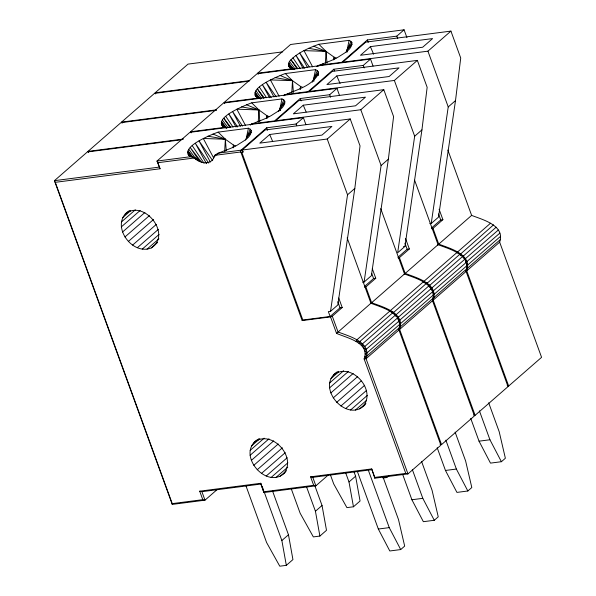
<?xml version="1.0" encoding="UTF-8"?>
<svg xmlns="http://www.w3.org/2000/svg" width="596" height="596" viewBox="0 0 596 596"><rect width="100%" height="100%" fill="white"/><g stroke="black" fill="none" stroke-linecap="round" stroke-linejoin="round"><path stroke-width="0.89" d="M125.138 214.098C143.748 198.58 172.371 234.399 151.324 247.921C131.619 256.124 109.567 224.267 128.632 211.044M233.416 147.815L233.446 145.037L225.363 139.248L218.143 132.126C212.377 134.167 173.995 149.253 193.305 157.612M285.052 472.568C267.135 490.605 236.374 455.217 256.757 440.012M266.986 118.529L267.008 115.751L258.925 109.962L251.713 102.84C246.193 104.851 208.727 119.349 226.078 127.894M300.548 89.244L300.57 86.465L292.494 80.676L285.275 73.554C279.755 75.565 242.296 90.063 259.64 98.608M365.206 404.55C347.192 424.225 314.874 387.08 336.911 371.986M334.118 59.034L334.14 57.179L326.057 51.39L318.838 44.268C308.884 47.933 298.678 52.202 290.982 59.734C287.421 62.409 287.652 67.877 292.413 68.89M328.47 474.826L315.873 485.815L313.675 485.323L310.59 476.837L371.703 468.925L374.802 478.193L407.977 473.894L366.056 358.71C371.837 341.88 348.787 336.233 338.036 331.957L332.3 316.193L342.208 307.543L338.729 297.993M398.962 330.005L440.884 445.19L407.977 473.894L405.787 473.403L364.111 358.904L366.056 358.71L398.962 330.005C404.744 313.168 381.693 307.521 370.935 303.245L347.155 237.901M372.291 268.707L375.771 278.257L365.862 286.907L371.599 302.671C382.349 306.947 405.407 312.595 399.625 329.424L441.547 444.609L474.446 415.904L432.525 300.719C438.306 283.882 415.256 278.235 404.505 273.959L380.717 208.615M414.6 180.193L438.067 244.673C448.818 248.949 471.868 254.596 466.094 271.433L508.015 386.618L475.109 415.323L433.188 300.138C438.969 283.309 415.919 277.661 405.161 273.385L399.424 257.621L409.34 248.972L405.541 238.549M447.849 150.036L471.63 215.387C482.387 219.663 505.438 225.31 499.657 242.147L541.578 357.332L508.671 386.037L466.75 270.852C472.531 254.023 449.481 248.376 438.731 244.099L432.994 228.335L442.902 219.686L439.11 209.263M224.67 151.175L225.363 139.248L212.973 134.048M258.232 121.889L258.925 109.962L246.535 104.762M291.802 92.603L292.494 80.676L280.098 75.476M325.364 63.318L326.057 51.39L313.667 46.183M332.3 316.193L330.542 316.908L302.172 320.581L240.799 151.973L241.022 150.185L266.658 127.812L296.123 123.998L303.386 117.658L305.927 124.631M302.828 320.007L330.117 316.476L328.351 311.626L330.534 311.343L337.798 305.003L354.806 188.455L360.029 145.878L350.232 118.962L265.101 129.98L242.11 150.043L242.997 152.464L241.901 152.606L302.828 320.007L302.172 320.581M362.644 282.243L364.096 282.057L371.368 275.717L388.368 159.169L393.591 116.593L383.794 89.676L298.671 100.694L275.672 120.757L360.803 109.739L383.794 89.676M394.366 80.453L414.667 136.223L397.659 252.771L404.93 246.431L421.931 129.883L427.153 87.307L417.356 60.39L332.233 71.408L309.242 91.471L394.366 80.453L417.356 60.39M429.768 223.671L431.228 223.485L438.492 217.145L455.5 100.597L460.723 58.021L450.926 31.104L365.795 42.122L342.804 62.185L427.928 51.167L450.926 31.104M330.534 311.343L347.535 194.795L327.234 139.024L350.232 118.962M364.096 282.057L381.097 165.509L360.803 109.739M431.228 223.485L448.229 106.937L427.928 51.167M232.939 147.734L233.446 145.037L235.457 145.871M266.501 118.448L267.008 115.751L269.019 116.585M300.064 89.162L300.57 86.465L302.582 87.292M333.633 59.876L334.14 57.179L336.151 58.006M245.448 140.053L246.386 137.862L248.42 128.207L250.238 129.22L251.236 130.576C251.378 137.616 243.138 141.11 238.147 144.567C230.808 149.32 221.891 150.803 214.567 155.37C212.459 165.36 200.986 164.191 194.899 158.469M278.704 111.497L279.949 108.576L281.983 98.921L283.808 99.934L284.806 101.29C284.94 108.33 276.7 111.825 271.716 115.281C264.974 119.401 257.241 121.517 250.171 124.758M312.267 82.211L313.511 79.29L315.552 69.635L317.37 70.648L318.368 72.004L318.577 75.528M346.142 52.195L347.081 50.004L349.114 40.349L350.932 41.362L351.931 42.718C352.072 49.759 343.832 53.253 338.841 56.709C331.912 61.068 323.762 62.9 316.618 66.625M364.111 358.904C370.295 342.462 346.298 337.835 336.539 333.373L330.542 316.908M251.393 132.245L246.386 137.862L250.238 129.22M280.262 110.402L279.949 108.576L283.808 99.934M318.368 72.004L313.511 79.29L313.839 81.101L313.511 79.29L317.37 70.648M347.394 51.83L347.081 50.004L350.932 41.362M389.94 311.641L390.484 310.509L423.391 281.796M423.503 282.355L424.054 281.223L456.953 252.51M457.065 253.069L457.616 251.937L490.523 223.224M246.386 137.862L251.236 130.576M280.276 110.387L279.949 108.576L284.806 101.29M347.408 51.815L347.081 50.004L351.931 42.718M392.809 312.736L359.91 341.448L358.844 343.02L362.569 343.758L395.476 315.046M392.764 313.213L426.371 283.45M426.326 283.927L459.941 254.164M459.896 254.641L493.503 224.878M283.651 473.79C297.575 457.192 271.217 428.531 253.963 442.448M363.106 406.375C377.037 389.777 350.671 361.124 333.417 375.04M279.949 108.576L284.955 102.959M313.511 79.29L318.517 73.673C311.887 86.427 295.81 89.869 283.733 95.472M347.081 50.004L352.087 44.387M362.569 343.758L361.288 345.173L364.73 346.567L397.636 317.862M395.282 315.418L429.038 285.76M428.844 286.132L462.6 256.474M462.414 256.846L496.17 227.188M213.793 157.202L217.965 153.165L241.022 150.185M250.335 125.033L251.527 123.879L274.585 120.899L300.22 98.526L329.685 94.712L336.956 88.372L339.489 95.345M283.897 95.747L285.097 94.593L308.147 91.613L333.782 69.24L363.255 65.426L370.518 59.086L373.059 66.059M317.467 66.461L318.659 65.307L341.717 62.327L367.352 39.954L396.817 36.14L404.081 29.8L406.941 37.645M336.539 333.373L370.935 303.245M370.6 303.617L404.505 273.959M404.163 274.331L438.067 244.673M437.732 245.038L471.63 215.387M88.566 152.494L87.984 151.391L120.891 122.687L216.467 110.312M122.135 123.208L121.554 122.106L154.453 93.401L249.113 81.145M155.698 93.922L155.116 92.82L188.023 64.107L282.683 51.859M191.13 132.871L190.549 131.768L223.455 103.063L336.956 88.372M224.692 103.585L224.111 102.482L257.018 73.777L370.518 59.086M258.262 74.299L257.681 73.196L290.58 44.491L404.081 29.8M128.647 211.617L130.04 210.395M122.642 217.644L130.338 210.939M121.331 222.025L135.314 209.822M121.286 226.927L140.172 210.455M122.523 232.03L144.895 212.504M124.944 236.97L149.417 215.618M128.393 241.425L153.567 219.462M132.625 245.083L156.405 224.334M241.901 152.606L243.287 151.399M137.371 247.698L158.342 229.393M269.69 134.495L259.781 143.137L321.989 135.091L331.897 126.441L269.69 134.495L272.581 141.252M303.26 105.201L293.344 113.851L355.551 105.805L365.46 97.155L303.26 105.201L306.143 111.966M336.822 75.916L326.913 84.565L389.121 76.519L399.029 67.87L336.822 75.916L340.07 83.522M370.384 46.63L360.476 55.279L422.683 47.226L432.592 38.584L370.384 46.63L373.64 54.236M142.28 249.091L159.065 234.444M147.041 249.165L158.931 238.795M151.324 247.921L157.612 242.43M347.535 194.795L354.806 188.455M381.097 165.509L388.368 159.169M414.667 136.223L421.931 129.883M448.229 106.937L455.5 100.597M330.117 316.476L340.025 307.827L342.208 307.543M364.342 286.616L373.588 278.541L375.771 278.257M397.905 257.33L407.157 249.255L409.34 248.972M431.467 228.037L440.72 219.969L442.902 219.686M389.829 311.082L356.922 339.795L356.095 341.493L359.91 341.448M257.465 439.967L258.865 438.745M397.308 318.1L431.199 288.576M430.871 288.814L464.761 259.29M464.433 259.528L498.33 230.004M251.467 446.002L259.856 438.678M336.926 372.552L338.319 371.33M330.922 378.587L338.617 371.874M250.156 450.382L264.14 438.179M399.886 324.187L366.987 352.899L364.581 350.686L399.141 320.976M398.694 321.065L432.703 291.69M432.264 291.779L466.273 262.404M465.826 262.493L499.835 233.118M329.61 382.967L343.594 370.764M399.35 324.105L400.549 323.613L433.456 294.901M432.92 294.819L434.112 294.327L467.018 265.615M466.482 265.533L467.681 265.041L500.58 236.329M250.111 455.284L268.997 438.812M329.566 387.869L348.451 371.397M366.056 358.71L365.028 356.453L366.927 355.976L399.827 327.271M433.396 297.985L400.49 326.69L399.618 325.528M432.793 297.717L434.052 297.404L466.959 268.699M466.355 268.431L467.622 268.118L500.521 239.413M398.329 329.551L399.625 329.424L432.525 300.719M466.094 271.433L433.188 300.138L432.502 298.633M499.657 242.147L466.75 270.852L465.454 270.979M216.892 489.785L204.987 500.171L172.251 504.402L54.422 180.677L87.329 151.973L181.065 139.837M251.348 460.38L273.72 440.854M330.802 392.965L353.175 373.446M253.769 465.327L278.243 443.968M333.224 397.912L357.697 376.56M257.219 469.775L282.392 447.812M336.673 402.367L361.146 381.008M261.45 473.44L285.231 452.692M340.905 406.025L364.685 385.277M266.189 476.055L287.168 457.75M345.643 408.64L366.622 390.335M271.106 477.448L287.89 462.801M350.56 410.033L367.345 395.386M275.866 477.523L287.756 467.145M355.32 410.108L366.51 400.348M280.15 476.271L286.438 470.78M359.604 408.863L365.892 403.373M245.895 485.651L266.591 542.516L279.777 566.2L286.326 565.351L281.863 540.535L288.471 534.776L272.551 491.03M291.235 488.735L300.153 513.231L313.347 536.914L319.896 536.065L315.433 511.249L322.041 505.49L314.718 485.368M330.214 474.319L333.715 483.945L346.909 507.628L353.458 506.779L348.995 481.963L355.603 476.204L354.009 471.823M286.326 565.351L292.934 559.584L288.471 534.776M319.896 536.065L326.496 530.298L322.041 505.49M353.458 506.779L360.066 501.012L355.603 476.204M389.002 475.764L387.02 477.493L382.93 478.022M357.317 471.302L378.333 529.039L389.799 550.98L400.713 549.564L404.677 546.107L398.493 519.556L382.893 476.688M402.665 474.379L411.896 499.753L423.361 521.694L434.275 520.278L438.239 516.821L432.063 490.27L421.551 461.401M437.181 447.715L445.458 470.46L456.931 492.408L467.845 490.992L471.808 487.535L465.625 460.984L455.113 432.115M470.743 418.429L479.028 441.174L490.493 463.122L501.407 461.706L505.371 458.25L499.187 431.69L488.683 402.822M364.73 346.567L363.247 347.788L366.235 349.688M321.408 64.867L322.943 63.876M287.071 94.652L289.38 93.162M258.537 121.815L260.05 120.839M224.968 151.101L226.487 150.125M366.987 352.899L365.184 353.644L366.927 355.976M431.824 228.812L432.994 228.335M398.255 258.098L399.424 257.621M364.692 287.384L365.862 286.907M318.838 44.268L349.114 40.349M257.681 73.196L292.74 68.659L294.215 69.352M285.275 73.554L315.552 69.635M155.116 92.82L249.776 80.572M224.111 102.482L259.178 97.945L260.653 98.638M251.713 102.84L281.983 98.921M121.554 122.106L216.214 109.858M190.549 131.768L225.608 127.231L227.091 127.924M303.386 117.658L189.886 132.349L156.986 161.062L160.063 168.765L55.294 182.324L54.422 180.677L159.192 167.118M218.143 132.126L248.42 128.207M87.984 151.391L183.568 139.024M242.11 150.043L327.234 139.024M195.004 157.895L192.046 156.517L156.986 161.062L157.858 162.708L195.004 157.895L198.878 160.622L194.974 158.462M214.567 155.37L240.799 151.973M403.477 246.617L404.93 246.431M479.028 441.174L489.942 439.766L501.407 461.706M199.705 491.186L201.902 491.678L204.987 500.171L202.796 499.672L199.705 491.186L260.825 483.274L263.924 492.542L315.873 485.815L312.781 477.329L310.59 476.837M201.902 491.678L260.832 484.056L263.924 492.542M312.781 477.329L371.718 469.7M55.294 182.324L172.237 503.627L202.796 499.672M263.909 491.767L313.675 485.323M371.703 468.925L374.795 477.411L405.787 473.403M445.458 470.46L456.372 469.052L467.845 490.992M411.896 499.753L422.81 498.338L434.275 520.278M378.333 529.039L389.248 527.624L400.713 549.564M458.317 253.613L460.604 253.583M424.747 282.899L427.034 282.876M391.185 312.185L393.472 312.162M326.973 63.191L326.057 51.39L303.975 50.615L312.647 66.908M293.411 92.477L292.494 80.676L270.405 79.901L279.077 96.194M259.774 120.854L258.925 109.962L236.843 109.187L245.515 125.48M226.212 150.14L225.363 139.248L203.281 138.473L213.688 158.029M308.661 48.321L326.057 51.39M275.099 77.607L292.494 80.676M241.536 106.893L258.925 109.962M207.967 136.179L225.363 139.248M460.283 255.311L463.263 255.9M427.466 284.746L429.701 285.186M393.904 314.032L396.131 314.472M507.211 385.709L508.671 386.037M473.649 414.995L475.109 415.323M440.086 444.281L441.547 444.609M290.818 68.033L294.26 69.576M257.256 97.319L260.69 98.861M223.694 126.605L225.608 127.231M190.124 155.891L198.878 160.622M463.703 258.016L465.424 258.709M429.276 286.952L431.862 287.995M395.714 316.238L398.292 317.281M289.433 67.154L293.329 69.307M255.87 96.44L259.767 98.593M222.301 125.726L226.204 127.879M188.738 155.012L193.417 157.597M465.439 260.884L466.929 261.83M431.124 289.693L433.367 291.116M397.562 318.979L399.804 320.402M466.474 263.931L467.681 265.041M432.912 293.217L434.112 294.327M398.746 321.952L400.549 323.613M293.813 69.59L288.658 63.206L293.001 69.091M290.349 68.205L288.598 66.044L290.312 68.212M260.243 98.876L255.088 92.492L259.439 98.377M226.681 128.162L221.526 121.778L225.877 127.663M193.119 157.448L187.964 151.064L192.307 156.949M190.236 156.785L187.904 153.902L190.184 156.793M288.337 64.718L291.712 69.032M254.775 94.004L258.15 98.318M221.213 123.29L224.588 127.604M187.643 152.576L190.459 156.167M297.791 68.57L290.982 59.734L297.099 68.965M264.229 97.856L257.42 89.02L263.536 98.251M230.659 127.142L223.85 118.306L229.974 127.537M201.634 162.321L190.288 147.592L199.466 161.434M466.75 266.948L467.622 268.118M433.188 296.234L434.052 297.404M289.544 61.537L295.072 68.994M255.975 90.823L261.51 98.28M222.412 120.109L227.948 127.566M188.85 149.395L196.039 159.095M309.19 66.737L299.714 53.007L307.558 67.668M276.149 96.79L266.151 82.293L273.989 96.954M242.587 126.076L232.589 111.579L240.426 126.24M212.705 160.696L199.019 140.865L210.343 162.045M304.78 68.384L296.011 55.435L303.14 68.458M271.217 97.669L262.441 84.721L269.578 97.744M237.655 126.955L228.879 114.007L236.009 127.03M208.734 163.103L195.317 143.293L206.462 163.639M292.949 57.834L300.123 68.495M259.387 87.12L266.554 97.781M225.824 116.406L232.991 127.067M192.255 145.692L204.041 163.207M398.933 327.919L399.625 329.424M396.817 36.14L397.748 38.695M438.507 213.89L440.72 219.969M367.352 39.954L368.231 42.383M363.255 65.426L364.178 67.981M479.43 410.897L489.942 439.766M404.945 243.175L407.157 249.255M333.782 69.24L334.371 70.857M329.685 94.712L330.616 97.267M445.868 440.183L456.372 469.052M371.695 273.333L373.588 278.541M300.22 98.526L301.099 100.955M296.123 123.998L296.741 125.704M412.305 469.469L422.81 498.338M337.813 301.747L340.025 307.827M266.658 127.812L267.537 130.241M368.231 469.886L389.248 527.624M345.814 473.217L348.995 481.963M306.515 486.761L315.433 511.249M157.858 162.708L160.063 168.765M262.128 486.299L263.715 490.672M264.356 492.423L281.863 540.535M374.795 477.411L374.802 478.193M260.825 483.274L260.832 484.056M172.237 503.627L172.251 504.402M256.198 96.768L255.036 95.33L256.176 96.776M223.217 126.777L221.474 124.616L223.18 126.784"/></g></svg>
